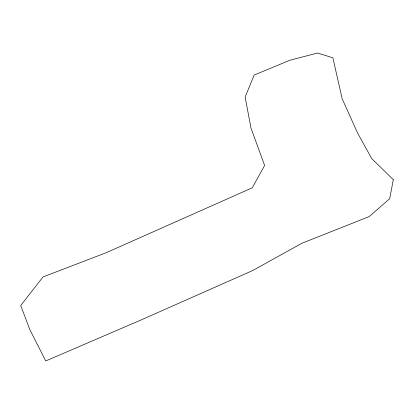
<?xml version="1.0" encoding="UTF-8"?>
<svg xmlns="http://www.w3.org/2000/svg" width="414" height="414" viewBox="0 0 414 414"><rect width="100%" height="100%" fill="white"/><g stroke="black" fill="none" stroke-linecap="round" stroke-linejoin="round"><path stroke-width="0.62" d="M393.3 179.692L389.693 198.699L369.21 216.579L302.008 243.215L252.809 270.477L141.609 319.732L45.742 360.951L29.906 329.787L20.7 305.501L43.035 276.94L105.968 252.799L252.266 187.816L264.618 165.465L250.993 128.092L245.14 97.088L254.149 75.079L289.759 60.278L317.543 53.049L332.872 57.774L342.176 98.822L357.603 133.075L371.746 158.624L393.3 179.692"/></g></svg>
